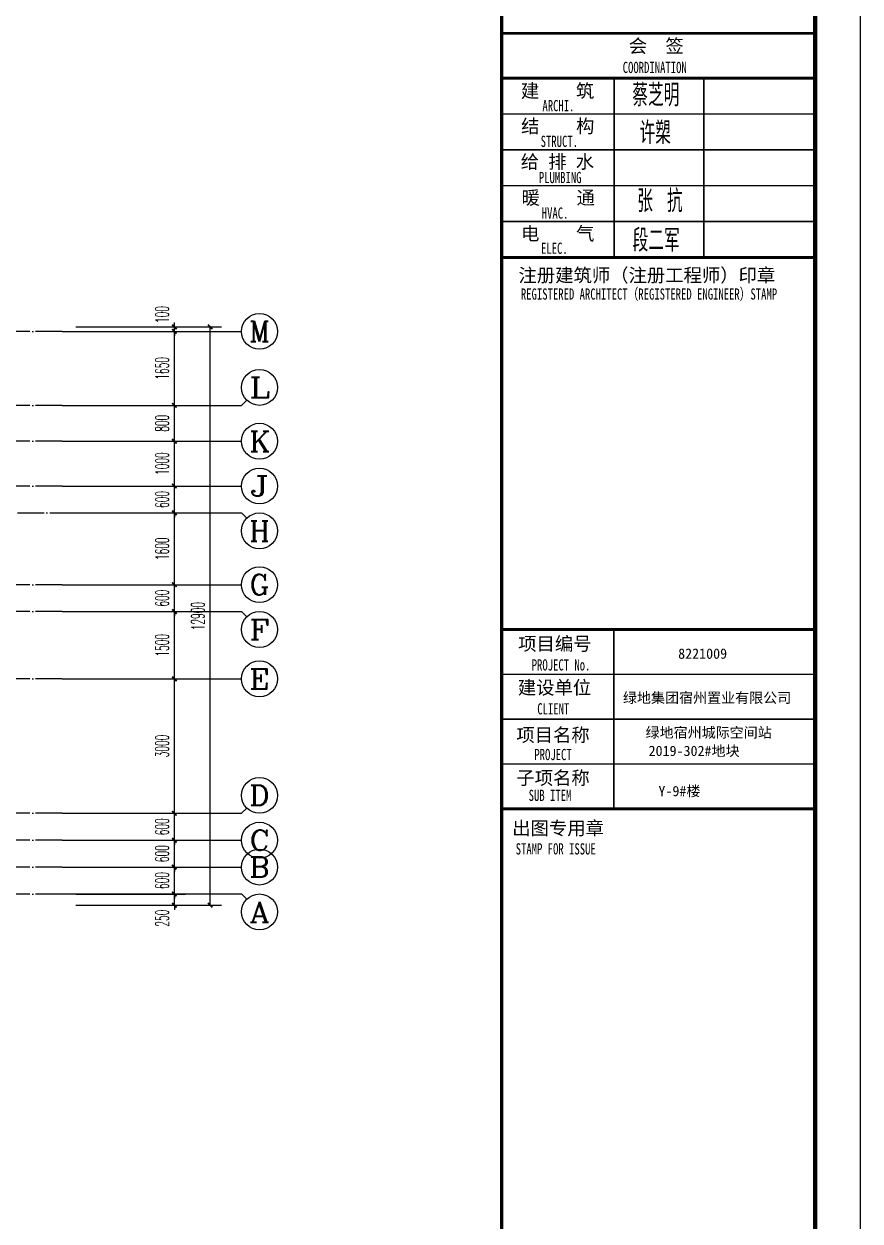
# Model space of a CAD drawing. Extents: x 27938 to 1507990, y 110129 to 923079.
# Drawn here: x 879061 to 897714, y 510944 to 537649 of the extents above; entities that cross this region are included whole.
import ezdxf
from ezdxf.enums import TextEntityAlignment as Align

# ---------------------------------------------------------------- set-up
doc = ezdxf.new("R2010")
doc.units = 0
doc.header["$LTSCALE"] = 1000
doc.header["$MEASUREMENT"] = 0
doc.linetypes.add('DOTE', pattern=[2.42, 2, -0.2, 0.02, -0.2])
for name, color, linetype in [('AXIS', 3, 'Continuous'), ('AXIS_TEXT', 7, 'Continuous'), ('DOTE', 1, 'Continuous'), ('图框', 140, 'Continuous'), ('图签文字', 147, 'Continuous')]:
    doc.layers.add(name, color=color, linetype=linetype)
doc.layers.add('yichutu', color=7, linetype='Continuous', true_color=0xffffff, plot=False)
doc.layers.add('图签', color=147, linetype='Continuous', lineweight=18)
doc.styles.add('_TCH_AXIS', font='COMPLEX', dxfattribs={"bigfont": 'GBCBIG'})
doc.styles.add('_TCH_DIM_T3', font='SIMPLEX.shx', dxfattribs={"width": 0.494118, "bigfont": 'GBCBIG.shx'})
doc.styles.add('COMPLEX', font='COMPLEX')
doc.styles.add('宋体', font='', dxfattribs={"height": 50})
doc.styles.add('建筑图签-1', font='simhei.ttf', dxfattribs={"width": 0.7})
doc.styles.add('建筑图签-2', font='TXT.shx', dxfattribs={"width": 0.5, "bigfont": 'HZTXT.shx'})
doc.styles.get('宋体').set_extended_font_data('SimSun')
doc.dimstyles.new('_TCH_ARCH&&100', dxfattribs={"dimtxt": 297.5, "dimasz": 100, "dimexe": 250, "dimexo": 300, "dimgap": 126.25, "dimtad": 1, "dimdec": 0, "dimzin": 0, "dimdsep": 46, "dimtxsty": '_TCH_DIM_T3', "dimblk": 'ARCHTICK', "dimcen": 0.09, "dimclrt": 4, "dimazin": 2, "dimtfac": 1, "dimtdec": 0, "dimtix": 1, "dimtmove": 2, "dimatfit": 3, "dimfxl": 100, "dimtolj": 1, "dimtzin": 0, "dimarcsym": 0})

# ---------------------------------------------------------------- blocks, each defined once
blk = doc.blocks.new('TK')
at = {"layer": '图框'}
blk.add_lwpolyline([(465375, 548714), (549475, 548714), (549475, 489314), (465375, 489314)], close=True, dxfattribs=at)
blk.add_lwpolyline([(465375, 548714), (549475, 548714), (549475, 489314), (465375, 489314)], close=True, dxfattribs=at)
at = {"layer": '图框', "const_width": 100}
blk.add_lwpolyline([(548475, 490314), (548475, 547714), (467875, 547714), (467875, 490314)], close=True, dxfattribs=at)
at = {"layer": '图框'}
for points, const_width in [([(541480, 490314), (541480, 547714)], 70), ([(541488, 538714), (548488, 538714)], 60), ([(541488, 537714), (548488, 537714)], 70), ([(541488, 537714), (548488, 537714)], 70), ([(543988, 537714), (543988, 533714)], 35), ([(545988, 537714), (545988, 533714)], 35), ([(541488, 536914), (548488, 536914)], 35), ([(541488, 536114), (548488, 536114)], 35), ([(541488, 535314), (548488, 535314)], 35), ([(541488, 534514), (548488, 534514)], 35), ([(541488, 533714), (548488, 533714)], 70), ([(541480, 525414), (548480, 525414)], 70), ([(541480, 525414), (548480, 525414)], 70), ([(543980, 521414), (543980, 525414)], 35), ([(541480, 524414), (548480, 524414)], 35), ([(541480, 523414), (548480, 523414)], 35), ([(541480, 522414), (548480, 522414)], 35), ([(548480, 521414), (541480, 521414)], 70)]:
    blk.add_lwpolyline(points, dxfattribs=dict(at, const_width=const_width))
at = {"layer": '图框', "style": '建筑图签-1', "width": 0.7}
for s, p in [('COORDINATION', (544180, 537827)), ('ARCHI.', (542389, 536975)), ('STRUCT.', (542350, 536179)), ('PLUMBING', (542309, 535372)), ('HVAC.', (542374, 534579)), ('ELEC.', (542358, 533794)), ('REGISTERED ARCHITECT（REGISTERED ENGINEER）STAMP', (541909, 532772)), ('PROJECT No.', (542150, 524499, -1799)), ('CLIENT', (542274, 523520)), ('PROJECT', (542209, 522500)), ('SUB ITEM', (542082, 521589)), ('STAMP FOR ISSUE', (541793, 520395))]:
    blk.add_text(s, height=250, dxfattribs=at).set_placement(p)
at = {"layer": '图签', "color": 2, "style": '宋体'}
for s, height, p in [('8221009', 229.3, (545417, 524761)), ('绿地集团宿州置业有限公司', 229.34, (544185, 523776)), ('绿地宿州城际空间站', 229.3, (544690, 523001)), ('2019-302#地块', 229.34, (544757, 522592)), ('Y-9#楼', 229.3, (544977, 521695))]:
    blk.add_text(s, height=height, dxfattribs=at).set_placement(p)
at = {"layer": '图签文字', "color": 7, "style": '建筑图签-1'}
for s, p in [('会  签', (544315, 538281)), ('建    筑', (541910, 537280)), ('结    构', (541914, 536493)), ('给 排 水', (541905, 535699)), ('暖    通', (541923, 534896)), ('电    气', (541913, 534096)), ('注册建筑师（注册工程师）印章', (541855, 533167)), ('项目编号', (541848, 524946)), ('建设单位', (541840, 523969)), ('项目名称', (541807, 522911)), ('子项名称', (541807, 521954)), ('出图专用章', (541716, 520832))]:
    blk.add_text(s, height=300, dxfattribs=at).set_placement(p)
at = {"layer": '图签文字', "color": 1, "style": '建筑图签-2', "width": 0.7}
for s, p in [('蔡芝明', (544395, 537085)), ('许槊', (544555, 536242)), ('张 抗', (544505, 534724)), ('段二军', (544401, 533845))]:
    blk.add_text(s, height=500, dxfattribs=at).set_placement(p)
blk = doc.blocks.new('yct-841-594-84100-59399.9999999999-100-1000.0')
at = {"layer": 'yichutu', "color": 7, "true_color": 0xffffff}
blk.add_lwpolyline([(0, 0), (0, 59400), (84100, 59400), (84100, 0)], close=True, dxfattribs=at)
blk = doc.blocks.new('GDGDGDSDA')
at = {"layer": 'DOTE', "color": 0, "linetype": 'DOTE', "ltscale": 0.3}
for p, q in [((471335, 374108), (417335, 374108)), ((471335, 372458), (417335, 372458)), ((471335, 371658), (417335, 371658)), ((471335, 370658), (417335, 370658)), ((417335, 370059), (471335, 370059)), ((471335, 368458), (417335, 368458)), ((471335, 367858), (417335, 367858)), ((471335, 366358), (417335, 366358)), ((471335, 363358), (417335, 363358)), ((471335, 362758), (417335, 362758)), ((471335, 362158), (417335, 362158)), ((471335, 361558), (417335, 361558))]:
    blk.add_line(p, q, dxfattribs=at)
blk = doc.blocks.new('_ArchTick')
at = {"color": 0, "linetype": 'ByBlock', "const_width": 0.4}
blk.add_lwpolyline([(-0.5, -0.5), (0.5, 0.5)], dxfattribs=at)
blk = doc.blocks.new('*D743')
at = {"layer": 'AXIS', "color": 0, "lineweight": -2}
for p, q in [((882417, 518240), (882417, 518340)), ((880217, 518240), (882667, 518240)), ((882417, 517990), (882417, 518240)), ((880217, 517990), (882667, 517990)), ((882417, 517990), (882417, 517890))]:
    blk.add_line(p, q, dxfattribs=at)
at = {"layer": 'Defpoints', "color": 0}
for p in [(879917, 518240), (882417, 518240), (879917, 517990)]:
    blk.add_point(p, dxfattribs=at)
at = {"layer": 'AXIS', "color": 0, "lineweight": -2, "xscale": 100, "yscale": 100, "zscale": 100}
for p, rotation in [((882417, 518240), 270), ((882417, 517990), 90)]:
    blk.add_blockref('_ArchTick', p, dxfattribs=dict(at, rotation=rotation))
at = {"layer": 'AXIS', "color": 4, "insert": (882142, 517701), "char_height": 297.5, "attachment_point": 5, "rotation": 90, "style": '_TCH_DIM_T3'}
blk.add_mtext('\\A1;250', dxfattribs=at)
blk = doc.blocks.new('*D744')
at = {"layer": 'AXIS', "color": 0, "lineweight": -2}
for p, q in [((882417, 518840), (882417, 518940)), ((880217, 518840), (882667, 518840)), ((882417, 518240), (882417, 518840)), ((880217, 518240), (882667, 518240)), ((882417, 518240), (882417, 518140))]:
    blk.add_line(p, q, dxfattribs=at)
at = {"layer": 'Defpoints', "color": 0}
for p in [(879917, 518840), (882417, 518840), (879917, 518240)]:
    blk.add_point(p, dxfattribs=at)
at = {"layer": 'AXIS', "color": 0, "lineweight": -2, "xscale": 100, "yscale": 100, "zscale": 100}
for p, rotation in [((882417, 518840), 270), ((882417, 518240), 90)]:
    blk.add_blockref('_ArchTick', p, dxfattribs=dict(at, rotation=rotation))
at = {"layer": 'AXIS', "color": 4, "insert": (882142, 518540), "char_height": 297.5, "attachment_point": 5, "rotation": 90, "style": '_TCH_DIM_T3'}
blk.add_mtext('\\A1;600', dxfattribs=at)
blk = doc.blocks.new('*D745')
at = {"layer": 'AXIS', "color": 0, "lineweight": -2}
for p, q in [((880217, 519440), (882667, 519440)), ((882417, 519440), (882417, 519540)), ((882417, 518840), (882417, 519440)), ((880217, 518840), (882667, 518840)), ((882417, 518840), (882417, 518740))]:
    blk.add_line(p, q, dxfattribs=at)
at = {"layer": 'Defpoints', "color": 0}
for p in [(879917, 519440), (882417, 519440), (879917, 518840)]:
    blk.add_point(p, dxfattribs=at)
at = {"layer": 'AXIS', "color": 0, "lineweight": -2, "xscale": 100, "yscale": 100, "zscale": 100}
for p, rotation in [((882417, 519440), 270), ((882417, 518840), 90)]:
    blk.add_blockref('_ArchTick', p, dxfattribs=dict(at, rotation=rotation))
at = {"layer": 'AXIS', "color": 4, "insert": (882142, 519140), "char_height": 297.5, "attachment_point": 5, "rotation": 90, "style": '_TCH_DIM_T3'}
blk.add_mtext('\\A1;600', dxfattribs=at)
blk = doc.blocks.new('*D746')
at = {"layer": 'AXIS', "color": 0, "lineweight": -2}
for p, q in [((880217, 520040), (882667, 520040)), ((882417, 520040), (882417, 520140)), ((882417, 519440), (882417, 520040)), ((880217, 519440), (882667, 519440)), ((882417, 519440), (882417, 519340))]:
    blk.add_line(p, q, dxfattribs=at)
at = {"layer": 'Defpoints', "color": 0}
for p in [(879917, 520040), (882417, 520040), (879917, 519440)]:
    blk.add_point(p, dxfattribs=at)
at = {"layer": 'AXIS', "color": 0, "lineweight": -2, "xscale": 100, "yscale": 100, "zscale": 100}
for p, rotation in [((882417, 520040), 270), ((882417, 519440), 90)]:
    blk.add_blockref('_ArchTick', p, dxfattribs=dict(at, rotation=rotation))
at = {"layer": 'AXIS', "color": 4, "insert": (882142, 519740), "char_height": 297.5, "attachment_point": 5, "rotation": 90, "style": '_TCH_DIM_T3'}
blk.add_mtext('\\A1;600', dxfattribs=at)
blk = doc.blocks.new('*D747')
at = {"layer": 'AXIS', "color": 0, "lineweight": -2}
for p, q in [((880217, 523040), (882667, 523040)), ((882417, 520040), (882417, 523040)), ((880217, 520040), (882667, 520040))]:
    blk.add_line(p, q, dxfattribs=at)
at = {"layer": 'Defpoints', "color": 0}
for p in [(879917, 523040), (882417, 523040), (879917, 520040)]:
    blk.add_point(p, dxfattribs=at)
at = {"layer": 'AXIS', "color": 0, "lineweight": -2, "xscale": 100, "yscale": 100, "zscale": 100}
for p, rotation in [((882417, 523040), 90), ((882417, 520040), 270)]:
    blk.add_blockref('_ArchTick', p, dxfattribs=dict(at, rotation=rotation))
at = {"layer": 'AXIS', "color": 4, "insert": (882142, 521540), "char_height": 297.5, "attachment_point": 5, "rotation": 90, "style": '_TCH_DIM_T3'}
blk.add_mtext('\\A1;3000', dxfattribs=at)
blk = doc.blocks.new('*D748')
at = {"layer": 'AXIS', "color": 0, "lineweight": -2}
for p, q in [((880217, 524540), (882667, 524540)), ((882417, 523040), (882417, 524540)), ((880217, 523040), (882667, 523040))]:
    blk.add_line(p, q, dxfattribs=at)
at = {"layer": 'Defpoints', "color": 0}
for p in [(879917, 524540), (882417, 524540), (879917, 523040)]:
    blk.add_point(p, dxfattribs=at)
at = {"layer": 'AXIS', "color": 0, "lineweight": -2, "xscale": 100, "yscale": 100, "zscale": 100}
for p, rotation in [((882417, 524540), 90), ((882417, 523040), 270)]:
    blk.add_blockref('_ArchTick', p, dxfattribs=dict(at, rotation=rotation))
at = {"layer": 'AXIS', "color": 4, "insert": (882142, 523790), "char_height": 297.5, "attachment_point": 5, "rotation": 90, "style": '_TCH_DIM_T3'}
blk.add_mtext('\\A1;1500', dxfattribs=at)
blk = doc.blocks.new('*D749')
at = {"layer": 'AXIS', "color": 0, "lineweight": -2}
for p, q in [((880217, 525140), (882667, 525140)), ((882417, 525140), (882417, 525240)), ((882417, 524540), (882417, 525140)), ((880217, 524540), (882667, 524540)), ((882417, 524540), (882417, 524440))]:
    blk.add_line(p, q, dxfattribs=at)
at = {"layer": 'Defpoints', "color": 0}
for p in [(879917, 525140), (882417, 525140), (879917, 524540)]:
    blk.add_point(p, dxfattribs=at)
at = {"layer": 'AXIS', "color": 0, "lineweight": -2, "xscale": 100, "yscale": 100, "zscale": 100}
for p, rotation in [((882417, 525140), 270), ((882417, 524540), 90)]:
    blk.add_blockref('_ArchTick', p, dxfattribs=dict(at, rotation=rotation))
at = {"layer": 'AXIS', "color": 4, "insert": (882142, 524840), "char_height": 297.5, "attachment_point": 5, "rotation": 90, "style": '_TCH_DIM_T3'}
blk.add_mtext('\\A1;600', dxfattribs=at)
blk = doc.blocks.new('*D750')
at = {"layer": 'AXIS', "color": 0, "lineweight": -2}
for p, q in [((880217, 526741), (882667, 526741)), ((882417, 525140), (882417, 526741)), ((880217, 525140), (882667, 525140))]:
    blk.add_line(p, q, dxfattribs=at)
at = {"layer": 'Defpoints', "color": 0}
for p in [(879917, 526741), (882417, 526741), (879917, 525140)]:
    blk.add_point(p, dxfattribs=at)
at = {"layer": 'AXIS', "color": 0, "lineweight": -2, "xscale": 100, "yscale": 100, "zscale": 100}
for p, rotation in [((882417, 526741), 90), ((882417, 525140), 270)]:
    blk.add_blockref('_ArchTick', p, dxfattribs=dict(at, rotation=rotation))
at = {"layer": 'AXIS', "color": 4, "insert": (882142, 525941), "char_height": 297.5, "attachment_point": 5, "rotation": 90, "style": '_TCH_DIM_T3'}
blk.add_mtext('\\A1;1600', dxfattribs=at)
blk = doc.blocks.new('*D751')
at = {"layer": 'AXIS', "color": 0, "lineweight": -2}
for p, q in [((882417, 527340), (882417, 527440)), ((880217, 527340), (882667, 527340)), ((882417, 526741), (882417, 527340)), ((880217, 526741), (882667, 526741)), ((882417, 526741), (882417, 526641))]:
    blk.add_line(p, q, dxfattribs=at)
at = {"layer": 'Defpoints', "color": 0}
for p in [(879917, 527340), (882417, 527340), (879917, 526741)]:
    blk.add_point(p, dxfattribs=at)
at = {"layer": 'AXIS', "color": 0, "lineweight": -2, "xscale": 100, "yscale": 100, "zscale": 100}
for p, rotation in [((882417, 527340), 270), ((882417, 526741), 90)]:
    blk.add_blockref('_ArchTick', p, dxfattribs=dict(at, rotation=rotation))
at = {"layer": 'AXIS', "color": 4, "insert": (882142, 527041), "char_height": 297.5, "attachment_point": 5, "rotation": 90, "style": '_TCH_DIM_T3'}
blk.add_mtext('\\A1;600', dxfattribs=at)
blk = doc.blocks.new('*D752')
at = {"layer": 'AXIS', "color": 0, "lineweight": -2}
for p, q in [((880217, 528340), (882667, 528340)), ((882417, 527340), (882417, 528340)), ((880217, 527340), (882667, 527340))]:
    blk.add_line(p, q, dxfattribs=at)
at = {"layer": 'Defpoints', "color": 0}
for p in [(879917, 528340), (882417, 528340), (879917, 527340)]:
    blk.add_point(p, dxfattribs=at)
at = {"layer": 'AXIS', "color": 0, "lineweight": -2, "xscale": 100, "yscale": 100, "zscale": 100}
for p, rotation in [((882417, 528340), 90), ((882417, 527340), 270)]:
    blk.add_blockref('_ArchTick', p, dxfattribs=dict(at, rotation=rotation))
at = {"layer": 'AXIS', "color": 4, "insert": (882142, 527840), "char_height": 297.5, "attachment_point": 5, "rotation": 90, "style": '_TCH_DIM_T3'}
blk.add_mtext('\\A1;1000', dxfattribs=at)
blk = doc.blocks.new('*D753')
at = {"layer": 'AXIS', "color": 0, "lineweight": -2}
for p, q in [((880217, 529140), (882667, 529140)), ((882417, 528340), (882417, 529140)), ((880217, 528340), (882667, 528340))]:
    blk.add_line(p, q, dxfattribs=at)
at = {"layer": 'Defpoints', "color": 0}
for p in [(879917, 529140), (882417, 529140), (879917, 528340)]:
    blk.add_point(p, dxfattribs=at)
at = {"layer": 'AXIS', "color": 0, "lineweight": -2, "xscale": 100, "yscale": 100, "zscale": 100}
for p, rotation in [((882417, 529140), 90), ((882417, 528340), 270)]:
    blk.add_blockref('_ArchTick', p, dxfattribs=dict(at, rotation=rotation))
at = {"layer": 'AXIS', "color": 4, "insert": (882142, 528740), "char_height": 297.5, "attachment_point": 5, "rotation": 90, "style": '_TCH_DIM_T3'}
blk.add_mtext('\\A1;800', dxfattribs=at)
blk = doc.blocks.new('*D754')
at = {"layer": 'AXIS', "color": 0, "lineweight": -2}
for p, q in [((880217, 530790), (882667, 530790)), ((882417, 529140), (882417, 530790)), ((880217, 529140), (882667, 529140))]:
    blk.add_line(p, q, dxfattribs=at)
at = {"layer": 'Defpoints', "color": 0}
for p in [(879917, 530790), (882417, 530790), (879917, 529140)]:
    blk.add_point(p, dxfattribs=at)
at = {"layer": 'AXIS', "color": 0, "lineweight": -2, "xscale": 100, "yscale": 100, "zscale": 100}
for p, rotation in [((882417, 530790), 90), ((882417, 529140), 270)]:
    blk.add_blockref('_ArchTick', p, dxfattribs=dict(at, rotation=rotation))
at = {"layer": 'AXIS', "color": 4, "insert": (882142, 529965), "char_height": 297.5, "attachment_point": 5, "rotation": 90, "style": '_TCH_DIM_T3'}
blk.add_mtext('\\A1;1650', dxfattribs=at)
blk = doc.blocks.new('*D755')
at = {"layer": 'AXIS', "color": 0, "lineweight": -2}
for p, q in [((880217, 530890), (882667, 530890)), ((882417, 530890), (882417, 530990)), ((882417, 530790), (882417, 530890)), ((880217, 530790), (882667, 530790)), ((882417, 530790), (882417, 530690))]:
    blk.add_line(p, q, dxfattribs=at)
at = {"layer": 'Defpoints', "color": 0}
for p in [(879917, 530890), (882417, 530890), (879917, 530790)]:
    blk.add_point(p, dxfattribs=at)
at = {"layer": 'AXIS', "color": 0, "lineweight": -2, "xscale": 100, "yscale": 100, "zscale": 100}
for p, rotation in [((882417, 530890), 270), ((882417, 530790), 90)]:
    blk.add_blockref('_ArchTick', p, dxfattribs=dict(at, rotation=rotation))
at = {"layer": 'AXIS', "color": 4, "insert": (882142, 531165), "char_height": 297.5, "attachment_point": 5, "rotation": 90, "style": '_TCH_DIM_T3'}
blk.add_mtext('\\A1;100', dxfattribs=at)
blk = doc.blocks.new('*D756')
at = {"layer": 'AXIS', "color": 0, "lineweight": -2}
for p, q in [((880217, 530890), (883467, 530890)), ((883217, 517990), (883217, 530890)), ((880217, 517990), (883467, 517990))]:
    blk.add_line(p, q, dxfattribs=at)
at = {"layer": 'Defpoints', "color": 0}
for p in [(879917, 530890), (883217, 530890), (879917, 517990)]:
    blk.add_point(p, dxfattribs=at)
at = {"layer": 'AXIS', "color": 0, "lineweight": -2, "xscale": 100, "yscale": 100, "zscale": 100}
for p, rotation in [((883217, 530890), 90), ((883217, 517990), 270)]:
    blk.add_blockref('_ArchTick', p, dxfattribs=dict(at, rotation=rotation))
at = {"layer": 'AXIS', "color": 4, "insert": (882942, 524440), "char_height": 297.5, "attachment_point": 5, "rotation": 90, "style": '_TCH_DIM_T3'}
blk.add_mtext('\\A1;12900', dxfattribs=at)
blk = doc.blocks.new('_AXISO')
at = {"color": 0}
blk.add_circle((0, 0), 0.5, dxfattribs=at)
at = {"layer": 'AXIS_TEXT', "color": 0, "style": 'COMPLEX', "width": 1.041667}
blk.add_attdef('A', text='', height=0.56, dxfattribs=at).set_placement((-0.25, -0.28), (0.25, -0.28), align=Align.FIT)

msp = doc.modelspace()

# ---------------------------------------------------------------- linework, layer by layer
at = {"layer": 'AXIS', "color": 8}
for p, q in [((879916.6, 530790.4), (883916.6, 530790.4)), ((879916.6, 529140.4), (883916.6, 529140.4)), ((884033.7, 529257.6), (883916.6, 529140.4)), ((879916.6, 528340.4), (883916.6, 528340.4)), ((879916.6, 527340.4), (883916.6, 527340.4)), ((879916.6, 526740.7), (883916.6, 526740.7)), ((884033.7, 526623.6), (883916.6, 526740.7)), ((879916.6, 525140.4), (883916.6, 525140.4)), ((879916.6, 524540.4), (883916.6, 524540.4)), ((884033.7, 524423.3), (883916.6, 524540.4)), ((879916.6, 523040.4), (883916.6, 523040.4)), ((879916.6, 520040.4), (883916.6, 520040.4)), ((884033.7, 520157.6), (883916.6, 520040.4)), ((879916.6, 519440.4), (883916.6, 519440.4)), ((879916.6, 518840.4), (883916.6, 518840.4)), ((879916.6, 518240.4), (883916.6, 518240.4)), ((884033.7, 518123.3), (883916.6, 518240.4))]:
    msp.add_line(p, q, dxfattribs=at)

# ---------------------------------------------------------------- block references
msp.add_blockref('TK', (348239.1, -1273.4))
ref = msp.add_blockref('_AXISO', (884316.6, 530790.4), dxfattribs=dict(at, xscale=800, yscale=800, zscale=800))
ref.add_attrib('A', 'M', dxfattribs={"layer": 'AXIS_TEXT', "color": 8, "ltscale": 0.5, "height": 452.5, "style": '_TCH_AXIS'}).set_placement((884090.3, 530564.2), (884542.9, 530564.2), align=Align.FIT)
ref = msp.add_blockref('_AXISO', (884316.6, 529540.4), dxfattribs=dict(at, xscale=800, yscale=800, zscale=800))
ref.add_attrib('A', 'L', dxfattribs={"layer": 'AXIS_TEXT', "color": 8, "ltscale": 0.5, "height": 452.5, "style": '_TCH_AXIS', "width": 1.4}).set_placement((884090.3, 529314.2), (884542.9, 529314.2), align=Align.FIT)
ref = msp.add_blockref('_AXISO', (884316.6, 528340.4), dxfattribs=dict(at, xscale=800, yscale=800, zscale=800))
ref.add_attrib('A', 'K', dxfattribs={"layer": 'AXIS_TEXT', "color": 8, "ltscale": 0.5, "height": 452.5, "style": '_TCH_AXIS', "width": 1.105263}).set_placement((884090.3, 528114.2), (884542.9, 528114.2), align=Align.FIT)
ref = msp.add_blockref('_AXISO', (884316.6, 527340.4), dxfattribs=dict(at, xscale=800, yscale=800, zscale=800))
ref.add_attrib('A', 'J', dxfattribs={"layer": 'AXIS_TEXT', "color": 8, "ltscale": 0.5, "height": 452.5, "style": '_TCH_AXIS', "width": 1.909091}).set_placement((884090.3, 527114.2), (884542.9, 527114.2), align=Align.FIT)
ref = msp.add_blockref('_AXISO', (884316.6, 526340.7), dxfattribs=dict(at, xscale=800, yscale=800, zscale=800))
ref.add_attrib('A', 'H', dxfattribs={"layer": 'AXIS_TEXT', "color": 8, "ltscale": 0.5, "height": 452.5, "style": '_TCH_AXIS', "width": 1.05}).set_placement((884090.3, 526114.4), (884542.9, 526114.4), align=Align.FIT)
ref = msp.add_blockref('_AXISO', (884316.6, 525140.4), dxfattribs=dict(at, xscale=800, yscale=800, zscale=800))
ref.add_attrib('A', 'G', dxfattribs={"layer": 'AXIS_TEXT', "color": 8, "ltscale": 0.5, "height": 452.5, "style": '_TCH_AXIS', "width": 1.166667}).set_placement((884090.3, 524914.2), (884542.9, 524914.2), align=Align.FIT)
ref = msp.add_blockref('_AXISO', (884316.6, 524140.4), dxfattribs=dict(at, xscale=800, yscale=800, zscale=800))
ref.add_attrib('A', 'F', dxfattribs={"layer": 'AXIS_TEXT', "color": 8, "ltscale": 0.5, "height": 452.5, "style": '_TCH_AXIS', "width": 1.3125}).set_placement((884090.3, 523914.2), (884542.9, 523914.2), align=Align.FIT)
ref = msp.add_blockref('_AXISO', (884316.6, 523040.4), dxfattribs=dict(at, xscale=800, yscale=800, zscale=800))
ref.add_attrib('A', 'E', dxfattribs={"layer": 'AXIS_TEXT', "color": 8, "ltscale": 0.5, "height": 452.5, "style": '_TCH_AXIS', "width": 1.3125}).set_placement((884090.3, 522814.2), (884542.9, 522814.2), align=Align.FIT)
ref = msp.add_blockref('_AXISO', (884316.6, 520440.4), dxfattribs=dict(at, xscale=800, yscale=800, zscale=800))
ref.add_attrib('A', 'D', dxfattribs={"layer": 'AXIS_TEXT', "color": 8, "ltscale": 0.5, "height": 452.5, "style": '_TCH_AXIS', "width": 1.235294}).set_placement((884090.3, 520214.2), (884542.9, 520214.2), align=Align.FIT)
ref = msp.add_blockref('_AXISO', (884316.6, 519440.4), dxfattribs=dict(at, xscale=800, yscale=800, zscale=800))
ref.add_attrib('A', 'C', dxfattribs={"layer": 'AXIS_TEXT', "color": 8, "ltscale": 0.5, "height": 452.5, "style": '_TCH_AXIS', "width": 1.4}).set_placement((884090.3, 519214.2), (884542.9, 519214.2), align=Align.FIT)
ref = msp.add_blockref('_AXISO', (884316.6, 518840.4), dxfattribs=dict(at, xscale=800, yscale=800, zscale=800))
ref.add_attrib('A', 'B', dxfattribs={"layer": 'AXIS_TEXT', "color": 8, "ltscale": 0.5, "height": 452.5, "style": '_TCH_AXIS', "width": 1.235294}).set_placement((884090.3, 518614.2), (884542.9, 518614.2), align=Align.FIT)
ref = msp.add_blockref('_AXISO', (884316.6, 517840.4), dxfattribs=dict(at, xscale=800, yscale=800, zscale=800))
ref.add_attrib('A', 'A', dxfattribs={"layer": 'AXIS_TEXT', "color": 8, "ltscale": 0.5, "height": 452.5, "style": '_TCH_AXIS', "width": 1.166667}).set_placement((884090.3, 517614.2), (884542.9, 517614.2), align=Align.FIT)
at = {"layer": 'DOTE', "color": 169}
msp.add_blockref('GDGDGDSDA', (408581.8, 156682.1), dxfattribs=at)
at = {"layer": 'yichutu'}
msp.add_blockref('yct-841-594-84100-59399.9999999999-100-1000.0', (813614.1, 488040.2), dxfattribs=at)

# ---------------------------------------------------------------- dimensions: what is measured, and where the dimension line sits
at = {"layer": 'AXIS', "color": 8}
for base, p1, p2, picture, middle in [((882416.6, 530890.4), (879916.6, 530790.4), (879916.6, 530890.4), '*D755', (882141.6, 531165.4)), ((882416.6, 518240.4), (879916.6, 517990.4), (879916.6, 518240.4), '*D743', (882141.6, 517701.4))]:
    dim = msp.add_linear_dim(base=base, p1=p1, p2=p2, angle=90, dimstyle='_TCH_ARCH&&100', dxfattribs=at)
    dim.commit()
    dim.dimension.update_dxf_attribs({"geometry": picture, "text_midpoint": middle, "dimtype": 129})
for p1, p2, distance, picture, middle in [((879916.6, 517990.4), (879916.6, 530890.4), -3300, '*D756', (882941.6, 524440.4)), ((879916.6, 529140.4), (879916.6, 530790.4), -2500, '*D754', (882141.6, 529965.4)), ((879916.6, 528340.4), (879916.6, 529140.4), -2500, '*D753', (882141.6, 528740.4)), ((879916.6, 527340.4), (879916.6, 528340.4), -2500, '*D752', (882141.6, 527840.4)), ((879916.6, 526740.7), (879916.6, 527340.4), -2500, '*D751', (882141.6, 527040.6)), ((879916.6, 525140.4), (879916.6, 526740.7), -2500, '*D750', (882141.6, 525940.6)), ((879916.6, 524540.4), (879916.6, 525140.4), -2500, '*D749', (882141.6, 524840.4)), ((879916.6, 523040.4), (879916.6, 524540.4), -2500, '*D748', (882141.6, 523790.4)), ((879916.6, 520040.4), (879916.6, 523040.4), -2500, '*D747', (882141.6, 521540.4)), ((879916.6, 519440.4), (879916.6, 520040.4), -2500, '*D746', (882141.6, 519740.4)), ((879916.6, 518840.4), (879916.6, 519440.4), -2500, '*D745', (882141.6, 519140.4)), ((879916.6, 518240.4), (879916.6, 518840.4), -2500, '*D744', (882141.6, 518540.4))]:
    dim = msp.add_aligned_dim(p1=p1, p2=p2, distance=distance, dimstyle='_TCH_ARCH&&100', dxfattribs=at)
    dim.commit()
    dim.dimension.update_dxf_attribs({"geometry": picture, "text_midpoint": middle})

doc.saveas('drawing.dxf')
